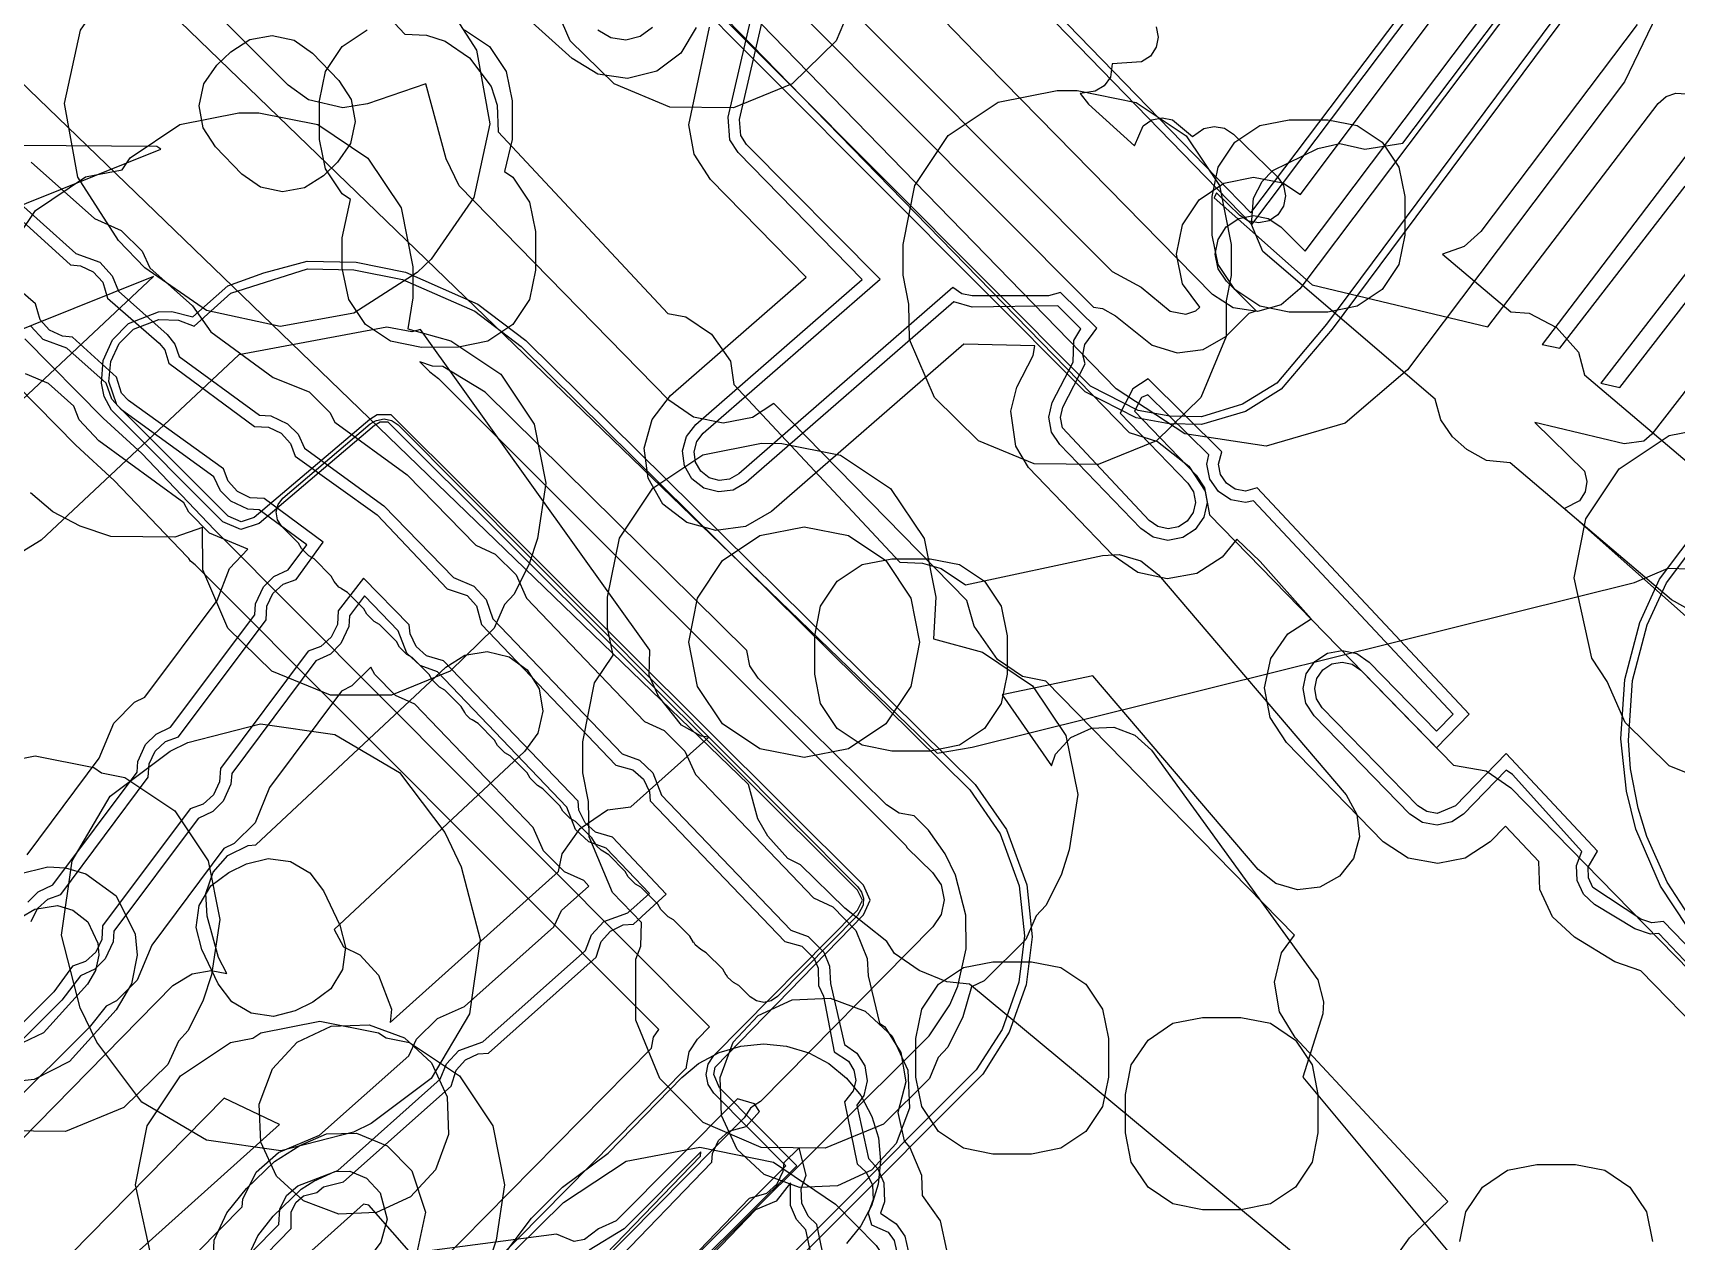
# Model space of a CAD drawing. Header units: metres. Extents: x -2677 to -840, y 169 to 1487.
# Drawn here: x -1854.79 to -1812.1, y 1287.55 to 1318.95 of the extents above; entities that cross this region are included whole.
import ezdxf

# ---------------------------------------------------------------- set-up
doc = ezdxf.new("R2010")
doc.units = ezdxf.units.M
doc.layers.add('AI_GREENING_EXCLUSIONS', color=1, linetype='Continuous')
doc.layers.add('AI_GREENING_LAWN', color=82, linetype='Continuous')

msp = doc.modelspace()

# ---------------------------------------------------------------- linework, layer by layer
at = {"layer": 'AI_GREENING_EXCLUSIONS'}
for points in [[(-1811.473, 1324.442), (-1821.187, 1311.381), (-1822.475, 1309.85), (-1823.366, 1309.3), (-1824.429, 1308.975), (-1825.251, 1308.991), (-1826.079, 1309.14), (-1827.315, 1309.765), (-1916.185, 1398.968)], [(-1811.432, 1324.163), (-1821.033, 1311.253), (-1822.359, 1309.687), (-1823.292, 1309.115), (-1824.429, 1308.775), (-1825.274, 1308.792), (-1826.127, 1308.945), (-1827.457, 1309.624), (-1916.327, 1398.827)], [(-1909.712, 1394.629), (-1827.238, 1311.821), (-1826.999, 1311.789), (-1826.662, 1311.594), (-1825.716, 1310.831), (-1825.066, 1310.638), (-1824.384, 1310.718), (-1823.796, 1311.057), (-1823.193, 1311.663), (-1823.009, 1311.725), (-1823.783, 1312.494), (-1824, 1312.818), (-1824.078, 1313.201), (-1824.002, 1313.583), (-1823.787, 1313.908), (-1823.463, 1314.126), (-1823.08, 1314.203), (-1822.697, 1314.128), (-1822.372, 1313.912), (-1821.736, 1313.28), (-1816.171, 1320.674)], [(-1893.07, 1379.315), (-1826.749, 1312.746), (-1826.002, 1312.346), (-1825.243, 1311.717), (-1824.839, 1311.642), (-1824.575, 1311.729), (-1824.472, 1311.823), (-1824.923, 1312.433), (-1825.078, 1313.198), (-1824.927, 1313.964), (-1824.495, 1314.614), (-1823.848, 1315.049), (-1823.083, 1315.203), (-1822.317, 1315.053), (-1821.857, 1314.748), (-1817.716, 1320.295)], [(-1876.379, 1369.079), (-1823.148, 1314.273), (-1818.412, 1320.559), (-1824.3, 1325.126), (-1824.479, 1325.331), (-1824.565, 1325.589), (-1824.547, 1325.861), (-1824.426, 1326.105), (-1815.227, 1338.086)], [(-1876.522, 1368.939), (-1823.128, 1313.967), (-1818.134, 1320.596), (-1824.177, 1325.284), (-1824.305, 1325.43), (-1824.354, 1325.809), (-1815.069, 1337.964)], [(-1876.124, 1344.196), (-1861.93, 1329.918), (-1861.141, 1329.284), (-1860.988, 1328.971), (-1860.008, 1327.985), (-1858.944, 1326.957), (-1858.692, 1326.834), (-1858.129, 1326.169), (-1831.298, 1300.235), (-1830.389, 1300.383), (-1813.187, 1304.663), (-1812.31, 1305.036), (-1811.75, 1305.021)], [(-1876.124, 1344.196), (-1861.93, 1329.918), (-1861.141, 1329.284), (-1860.988, 1328.971), (-1860.008, 1327.985), (-1858.944, 1326.957), (-1858.692, 1326.834), (-1858.129, 1326.169), (-1831.298, 1300.235), (-1830.389, 1300.383), (-1813.187, 1304.663), (-1812.31, 1305.036), (-1811.75, 1305.021)], [(-1791.286, 1261.685), (-1830.462, 1294.23), (-1831.049, 1294.29), (-1831.768, 1294.584), (-1832.409, 1295.028), (-1832.607, 1295.335), (-1833.699, 1296.204), (-1834.851, 1297.333), (-1835.177, 1297.492), (-1835.694, 1298.077), (-1835.955, 1298.525), (-1836.203, 1299.413), (-1860.71, 1323.101), (-1861.085, 1323.316), (-1861.674, 1323.828), (-1861.836, 1324.155), (-1863.817, 1326.136), (-1864.142, 1326.297), (-1864.791, 1327.123), (-1878.974, 1341.388)], [(-1791.286, 1261.685), (-1830.462, 1294.23), (-1831.049, 1294.29), (-1831.768, 1294.584), (-1832.409, 1295.028), (-1832.607, 1295.335), (-1833.699, 1296.204), (-1834.851, 1297.333), (-1835.177, 1297.492), (-1835.694, 1298.077), (-1835.955, 1298.525), (-1836.203, 1299.413), (-1860.71, 1323.101), (-1861.085, 1323.316), (-1861.674, 1323.828), (-1861.836, 1324.155), (-1863.817, 1326.136), (-1864.142, 1326.297), (-1864.791, 1327.123), (-1878.974, 1341.388)], [(-1806.54, 1329.544), (-1814.4, 1335.559), (-1821.804, 1325.974), (-1816.518, 1321.874), (-1816.137, 1321.437), (-1815.951, 1320.887), (-1815.987, 1320.308), (-1816.24, 1319.786), (-1821.88, 1312.301), (-1822.365, 1311.883), (-1822.98, 1311.706), (-1823.613, 1311.802), (-1824.148, 1312.153), (-1830.015, 1318.135), (-1848.28, 1336.986), (-1848.986, 1336.786), (-1849.569, 1336.905), (-1850.06, 1337.242), (-1854.327, 1341.645)], [(-1808.667, 1326.764), (-1813.76, 1330.662), (-1816.899, 1326.599), (-1814.373, 1324.64), (-1813.103, 1323.181), (-1812.482, 1321.35), (-1812.601, 1319.42), (-1813.444, 1317.68), (-1819.084, 1310.195), (-1820.702, 1308.804), (-1822.753, 1308.214), (-1824.863, 1308.533), (-1826.647, 1309.702), (-1849.711, 1333.433), (-1850.937, 1333.684), (-1852.573, 1334.806), (-1856.84, 1339.209)], [(-1854.736, 1337.773), (-1826.311, 1308.569), (-1825.574, 1308.331), (-1824.762, 1307.694), (-1824.337, 1307.04), (-1824.223, 1306.424), (-1817.889, 1299.918), (-1817.039, 1299.774), (-1816.395, 1299.333), (-1811.358, 1294.178)], [(-1851.675, 1325.897), (-1845.129, 1318.919), (-1844.562, 1318.888), (-1844.076, 1318.736), (-1843.445, 1318.304), (-1842.883, 1317.559), (-1842.725, 1317.074), (-1842.699, 1316.382), (-1838.295, 1311.658), (-1837.826, 1311.569), (-1837.163, 1311.12), (-1836.665, 1310.419), (-1836.577, 1309.816), (-1832.269, 1305.195), (-1831.68, 1305.171), (-1831.198, 1305.028), (-1830.561, 1304.607), (-1827.002, 1305.364), (-1826.57, 1305.392), (-1826.007, 1305.232), (-1825.548, 1304.869), (-1820.677, 1299.15), (-1820.392, 1298.639), (-1820.324, 1298.058), (-1820.484, 1297.495), (-1820.846, 1297.036), (-1821.358, 1296.75), (-1821.939, 1296.682), (-1822.502, 1296.842), (-1822.961, 1297.205), (-1827.252, 1302.243), (-1829.606, 1301.743), (-1828.332, 1299.901), (-1828.221, 1300.204), (-1827.824, 1300.635), (-1827.293, 1300.881), (-1826.709, 1300.905), (-1826.159, 1300.703), (-1825.728, 1300.307), (-1821.406, 1294.338), (-1821.261, 1293.771), (-1821.277, 1293.46), (-1821.798, 1291.809), (-1801.928, 1267.949)], [(-1819.476, 1287), (-1819.026, 1287.638), (-1818.035, 1288.581), (-1822, 1292.845), (-1822.409, 1293.509), (-1822.534, 1294.279), (-1822.354, 1295.038), (-1822.018, 1295.503), (-1828.476, 1302.099), (-1829.084, 1302.227), (-1829.728, 1302.667), (-1830.339, 1303.529), (-1830.529, 1304.196), (-1835.542, 1309.315), (-1836.093, 1308.953), (-1836.86, 1308.808), (-1837.624, 1308.966), (-1838.269, 1309.406), (-1843.718, 1314.973), (-1844.055, 1315.676), (-1844.579, 1317.624), (-1846.1, 1317.109), (-1846.741, 1317.003), (-1847.627, 1317.21), (-1848.156, 1317.589), (-1853.651, 1323.086)], [(-1811.715, 1303.93), (-1812.226, 1304.214), (-1816.416, 1307.776), (-1817.031, 1307.834), (-1817.542, 1308.119), (-1817.912, 1308.449), (-1818.215, 1308.895), (-1818.36, 1309.428), (-1822.834, 1313.271), (-1823.136, 1313.972), (-1823.08, 1314.655), (-1823.08, 1314.655), (-1822.859, 1315.086), (-1822.577, 1315.377), (-1821.412, 1315.946), (-1820.841, 1316.076), (-1820.192, 1315.932), (-1819.201, 1316.081), (-1815.511, 1320.976)], [(-1837.555, 1319.089), (-1837.957, 1318.42), (-1838.584, 1317.956), (-1839.342, 1317.767), (-1840.113, 1317.882), (-1840.782, 1318.284), (-1843.028, 1320.325)], [(-1838.697, 1319.092), (-1839.011, 1318.86), (-1839.39, 1318.766), (-1839.775, 1318.824), (-1840.11, 1319.025)], [(-1811.259, 1292.771), (-1813.015, 1294.574), (-1813.697, 1294.81), (-1814.742, 1295.448), (-1815.315, 1295.978), (-1815.643, 1296.686), (-1815.672, 1297.412), (-1816.536, 1298.335), (-1816.93, 1297.929), (-1817.585, 1297.504), (-1818.291, 1297.363), (-1819.059, 1297.502), (-1819.715, 1297.925), (-1822.224, 1300.504), (-1822.649, 1301.159), (-1822.791, 1301.926), (-1822.628, 1302.689), (-1822.185, 1303.332), (-1821.586, 1303.72), (-1822.908, 1305.212), (-1823.517, 1305.79), (-1823.897, 1305.324), (-1824.553, 1304.901), (-1825.321, 1304.762), (-1826.084, 1304.928), (-1826.725, 1305.372), (-1828.926, 1307.658), (-1829.255, 1308.21), (-1829.387, 1309.117), (-1829.229, 1309.741), (-1828.804, 1310.568), (-1828.764, 1310.819), (-1830.605, 1310.862), (-1835.599, 1306.509), (-1836.276, 1306.121), (-1837.05, 1306.022), (-1837.803, 1306.226), (-1838.421, 1306.703), (-1838.809, 1307.38), (-1838.908, 1308.154), (-1838.704, 1308.907), (-1838.227, 1309.525), (-1834.702, 1312.598), (-1837.184, 1315.143), (-1837.61, 1315.797), (-1837.752, 1316.564), (-1837.215, 1319.097)], [(-1807.618, 1290.344), (-1812.553, 1295.544), (-1812.77, 1295.523), (-1813.176, 1295.663), (-1814.22, 1296.302), (-1814.507, 1296.566), (-1814.671, 1296.92), (-1814.686, 1297.31), (-1814.551, 1297.677), (-1816.353, 1299.675), (-1816.517, 1299.793), (-1817.627, 1298.646), (-1817.926, 1298.445), (-1818.308, 1298.363), (-1818.692, 1298.433), (-1819.02, 1298.644), (-1821.508, 1301.201), (-1821.72, 1301.528), (-1821.791, 1301.912), (-1821.709, 1302.294), (-1821.488, 1302.615), (-1821.161, 1302.827), (-1820.777, 1302.898), (-1820.395, 1302.817), (-1820.074, 1302.596), (-1818.326, 1300.799), (-1817.893, 1301.247), (-1823.08, 1306.786), (-1823.285, 1306.744), (-1823.668, 1306.818), (-1823.994, 1307.033), (-1824.213, 1307.356), (-1824.291, 1307.738), (-1824.244, 1307.983), (-1825.822, 1309.541), (-1825.993, 1309.472), (-1826.175, 1309.121), (-1824.567, 1307.457), (-1824.356, 1307.129), (-1824.287, 1306.745), (-1824.369, 1306.363), (-1824.592, 1306.043), (-1824.92, 1305.832), (-1825.304, 1305.762), (-1825.685, 1305.845), (-1826.006, 1306.067), (-1828.114, 1308.249), (-1828.325, 1308.577), (-1828.395, 1308.961), (-1828.312, 1309.342), (-1827.767, 1310.395), (-1827.747, 1310.96), (-1827.562, 1311.259), (-1828.164, 1311.853), (-1830.388, 1311.819), (-1830.868, 1311.96), (-1836.256, 1307.263), (-1836.595, 1307.069), (-1836.982, 1307.019), (-1837.358, 1307.121), (-1837.667, 1307.36), (-1837.861, 1307.698), (-1837.911, 1308.085), (-1837.809, 1308.462), (-1837.57, 1308.771), (-1833.247, 1312.539), (-1836.468, 1315.841), (-1836.681, 1316.168), (-1836.727, 1316.764), (-1836.124, 1319.38)], [(-1810.31, 1293.66), (-1812.432, 1295.853), (-1812.735, 1295.821), (-1813.019, 1295.919), (-1814.264, 1296.743), (-1814.379, 1296.991), (-1814.39, 1297.264), (-1814.145, 1297.683), (-1816.521, 1300.22), (-1817.836, 1298.861), (-1818.313, 1298.663), (-1818.581, 1298.712), (-1818.811, 1298.86), (-1821.293, 1301.41), (-1821.441, 1301.639), (-1821.491, 1301.908), (-1821.434, 1302.175), (-1821.279, 1302.4), (-1821.05, 1302.549), (-1820.781, 1302.598), (-1820.514, 1302.541), (-1820.289, 1302.386), (-1818.326, 1300.368), (-1817.479, 1301.244), (-1822.984, 1307.123), (-1823.287, 1307.044), (-1823.555, 1307.096), (-1823.783, 1307.246), (-1823.936, 1307.472), (-1823.991, 1307.74), (-1823.902, 1308.066), (-1825.816, 1309.957), (-1826.212, 1309.702), (-1826.541, 1309.068), (-1824.783, 1307.248), (-1824.635, 1307.019), (-1824.587, 1306.75), (-1824.645, 1306.483), (-1824.8, 1306.259), (-1825.03, 1306.111), (-1825.299, 1306.062), (-1825.566, 1306.12), (-1825.79, 1306.276), (-1828.046, 1308.687), (-1828.095, 1308.956), (-1828.037, 1309.223), (-1827.454, 1310.347), (-1827.51, 1310.585), (-1827.466, 1310.855), (-1827.149, 1311.273), (-1828.091, 1312.203), (-1828.404, 1312.119), (-1830.388, 1312.119), (-1830.656, 1312.172), (-1830.892, 1312.337), (-1836.453, 1307.489), (-1836.69, 1307.353), (-1836.961, 1307.319), (-1837.225, 1307.39), (-1837.441, 1307.557), (-1837.577, 1307.794), (-1837.611, 1308.065), (-1837.54, 1308.328), (-1837.373, 1308.545), (-1832.778, 1312.55), (-1836.254, 1316.051), (-1836.402, 1316.28), (-1836.435, 1316.697), (-1835.796, 1319.465)], [(-1825.607, 1319.111), (-1825.554, 1318.843), (-1825.607, 1318.576), (-1825.759, 1318.348), (-1825.986, 1318.197), (-1826.749, 1318.143), (-1826.799, 1317.8), (-1826.958, 1317.578), (-1827.19, 1317.434), (-1827.586, 1317.374), (-1827.37, 1317.098), (-1826.17, 1316.017), (-1825.945, 1316.534), (-1825.719, 1316.688), (-1825.452, 1316.744), (-1825.183, 1316.694), (-1824.663, 1316.259), (-1824.369, 1316.464), (-1824.102, 1316.521), (-1823.833, 1316.471), (-1823.604, 1316.323), (-1822.46, 1315.212), (-1822.305, 1314.987), (-1822.248, 1314.72), (-1822.298, 1314.451), (-1822.446, 1314.222), (-1822.671, 1314.067), (-1822.938, 1314.01), (-1823.207, 1314.06), (-1823.436, 1314.208), (-1824.041, 1314.796), (-1824.103, 1314.666), (-1821.558, 1312.407), (-1816.993, 1311.313), (-1812.569, 1317.113), (-1812.364, 1317.294), (-1812.106, 1317.382), (-1811.833, 1317.365)], [(-1813.115, 1319.17), (-1817.174, 1313.786), (-1817.611, 1313.396), (-1818.168, 1313.202), (-1816.399, 1311.699), (-1815.923, 1311.665), (-1815.213, 1311.295), (-1814.638, 1310.657), (-1814.48, 1310.068), (-1810.283, 1306.5)], [(-1843.575, 1319.031), (-1842.926, 1318.597), (-1842.492, 1317.948), (-1842.34, 1317.183), (-1842.34, 1316.183), (-1842.54, 1315.347), (-1842.319, 1315.199), (-1841.886, 1314.55), (-1841.733, 1313.785), (-1841.733, 1312.785), (-1841.886, 1312.02), (-1842.319, 1311.371), (-1842.968, 1310.937), (-1843.733, 1310.785), (-1844.691, 1310.771), (-1845.499, 1310.937), (-1846.148, 1311.371), (-1846.581, 1312.02), (-1846.755, 1312.835), (-1846.755, 1313.627), (-1846.534, 1314.621), (-1846.754, 1314.769), (-1847.188, 1315.418), (-1847.34, 1316.183), (-1847.34, 1317.183), (-1847.188, 1317.948), (-1846.754, 1318.597), (-1846.105, 1319.031)], [(-1811.818, 1295.728), (-1812.509, 1296.776), (-1813.15, 1298.253), (-1813.394, 1299.243), (-1813.542, 1300.607), (-1813.434, 1302.146), (-1813.044, 1303.628), (-1812.531, 1304.75), (-1802.768, 1317.731)], [(-1811.655, 1295.843), (-1812.337, 1296.879), (-1812.866, 1298.062), (-1813.09, 1298.799), (-1813.289, 1299.828), (-1813.341, 1300.557), (-1813.235, 1302.123), (-1812.854, 1303.568), (-1812.354, 1304.656), (-1802.487, 1317.771)], [(-1855.59, 1313.042), (-1854.722, 1314.339), (-1853.425, 1315.207), (-1852.473, 1315.396), (-1852.266, 1315.704), (-1850.969, 1316.572), (-1849.438, 1316.876), (-1848.916, 1316.871), (-1847.385, 1316.567), (-1846.088, 1315.699), (-1845.22, 1314.402), (-1844.916, 1312.871), (-1844.916, 1312.065), (-1845.047, 1311.26), (-1843.93, 1310.945), (-1842.633, 1310.077), (-1841.765, 1308.78), (-1841.461, 1307.249), (-1841.682, 1305.808), (-1841.894, 1305.153), (-1842.287, 1304.363), (-1842.536, 1304.096), (-1842.808, 1303.483), (-1843.952, 1302.36), (-1845.474, 1301.74), (-1847.058, 1301.74), (-1848.58, 1302.36), (-1849.724, 1303.483), (-1850.371, 1304.992), (-1850.387, 1306.098), (-1851.102, 1305.843), (-1852.763, 1305.859), (-1853.558, 1306.128), (-1854.272, 1306.506), (-1854.855, 1306.996)], [(-1859.292, 1312.784), (-1851.464, 1315.93), (-1851.565, 1316), (-1868.045, 1316.123)], [(-1811.456, 1316.264), (-1815.584, 1310.853), (-1815.123, 1310.757), (-1811.868, 1314.969)], [(-1810.76, 1314.113), (-1814.054, 1309.851), (-1813.563, 1309.734), (-1808.426, 1316.36)], [(-1854.831, 1315.594), (-1853.19, 1314.131), (-1852.492, 1313.819), (-1851.952, 1313.278), (-1851.751, 1312.848), (-1850.64, 1311.857), (-1850.169, 1311.182), (-1848.544, 1309.997), (-1847.612, 1309.622), (-1847.072, 1309.081), (-1846.948, 1308.833), (-1845.069, 1307.463), (-1843.282, 1305.635), (-1842.779, 1305.404), (-1842.238, 1304.864), (-1841.965, 1304.258), (-1838.897, 1301.052), (-1838.394, 1300.821), (-1837.853, 1300.281), (-1837.579, 1299.675), (-1834.512, 1296.469), (-1834.009, 1296.238), (-1833.415, 1295.618), (-1833.113, 1294.896), (-1833.093, 1294.441), (-1832.794, 1293.214), (-1832.658, 1293.117), (-1832.244, 1292.455), (-1832.115, 1291.686), (-1832.316, 1290.889), (-1832.155, 1290.159), (-1832.008, 1289.986), (-1831.705, 1289.263), (-1831.686, 1288.735), (-1831.22, 1288.08), (-1831.054, 1287.318)], [(-1807.319, 1315.502), (-1812.734, 1308.519), (-1812.94, 1308.34), (-1813.45, 1308.268), (-1815.773, 1308.823), (-1814.486, 1307.559), (-1814.422, 1307.293), (-1814.465, 1307.023), (-1814.608, 1306.79), (-1815.005, 1306.588), (-1810.757, 1302.817)], [(-1855.528, 1314.877), (-1853.669, 1313.214), (-1853.051, 1312.989), (-1852.727, 1312.64), (-1852.567, 1312.234), (-1851.305, 1311.11), (-1851.101, 1310.858), (-1850.987, 1310.54), (-1848.906, 1309.017), (-1848.612, 1308.997), (-1848.171, 1308.792), (-1847.901, 1308.522), (-1847.73, 1308.161), (-1845.668, 1306.662), (-1843.866, 1304.798), (-1843.338, 1304.575), (-1843.014, 1304.226), (-1842.843, 1303.726), (-1839.481, 1300.215), (-1839.032, 1300.046), (-1838.682, 1299.722), (-1838.458, 1299.143), (-1835.096, 1295.631), (-1834.647, 1295.462), (-1834.244, 1295.059), (-1834.093, 1294.698), (-1834.073, 1294.246), (-1833.704, 1292.658), (-1833.386, 1292.431), (-1833.179, 1292.101), (-1833.114, 1291.716), (-1833.202, 1291.336), (-1833.383, 1291.082), (-1833.081, 1289.697), (-1832.837, 1289.427), (-1832.686, 1289.066), (-1832.666, 1288.572), (-1832.768, 1288.277), (-1832.36, 1288.002), (-1832.137, 1287.681), (-1832.054, 1287.3)], [(-1855.738, 1314.661), (-1853.816, 1312.92), (-1853.551, 1312.9), (-1853.219, 1312.741), (-1852.976, 1312.472), (-1852.851, 1312.059), (-1851.505, 1310.886), (-1851.362, 1310.71), (-1851.259, 1310.367), (-1849.035, 1308.723), (-1848.671, 1308.703), (-1848.339, 1308.544), (-1848.096, 1308.275), (-1847.976, 1307.951), (-1845.847, 1306.422), (-1844.029, 1304.506), (-1843.505, 1304.327), (-1843.263, 1304.058), (-1843.137, 1303.573), (-1839.644, 1299.922), (-1839.2, 1299.797), (-1838.931, 1299.554), (-1838.772, 1299.222), (-1838.752, 1298.99), (-1835.259, 1295.339), (-1834.815, 1295.214), (-1834.493, 1294.892), (-1834.387, 1294.639), (-1834.382, 1294.19), (-1834.255, 1293.914), (-1833.973, 1292.468), (-1833.604, 1292.226), (-1833.46, 1291.994), (-1833.414, 1291.725), (-1833.476, 1291.459), (-1833.709, 1291.166), (-1833.373, 1289.557), (-1833.139, 1289.338), (-1832.98, 1289.006), (-1832.96, 1288.632), (-1833.089, 1288.276), (-1833.003, 1287.971), (-1832.568, 1287.786), (-1832.412, 1287.562), (-1832.354, 1287.295)], [(-1854.83, 1295.86), (-1854.67, 1296.193), (-1854.402, 1296.435), (-1854.066, 1296.558), (-1851.79, 1299.603), (-1851.771, 1299.955), (-1851.611, 1300.287), (-1851.343, 1300.53), (-1851.007, 1300.652), (-1848.732, 1303.698), (-1848.712, 1304.05), (-1848.553, 1304.382), (-1848.284, 1304.624), (-1847.949, 1304.747), (-1847.251, 1305.713), (-1848.779, 1306.85), (-1849.143, 1306.87), (-1849.475, 1307.029), (-1849.718, 1307.298), (-1849.838, 1307.622), (-1852.306, 1309.398), (-1852.485, 1309.589), (-1852.614, 1309.999), (-1853.757, 1311.047), (-1854.023, 1311.067), (-1854.355, 1311.226), (-1854.598, 1311.495), (-1854.723, 1311.908), (-1855.808, 1312.849)], [(-1844.286, 1280.428), (-1835.229, 1289.508), (-1837.097, 1291.391), (-1837.247, 1291.617), (-1837.247, 1291.617), (-1837.3, 1291.883), (-1837.248, 1292.15), (-1837.098, 1292.376), (-1833.364, 1296.153), (-1833.242, 1296.414), (-1833.366, 1296.674), (-1845.563, 1308.833), (-1845.771, 1308.837), (-1845.913, 1308.748), (-1848.909, 1306.204), (-1849.39, 1306.041), (-1849.855, 1306.246), (-1852.748, 1309.146), (-1852.938, 1309.499), (-1853.01, 1309.848), (-1852.965, 1310.436), (-1852.725, 1310.97), (-1852.306, 1311.399), (-1851.522, 1311.704), (-1851.176, 1311.711), (-1850.637, 1311.572), (-1849.723, 1312.373), (-1848.789, 1312.718), (-1847.663, 1313.017), (-1846.391, 1312.99), (-1845.112, 1312.728), (-1843.227, 1311.898), (-1841.986, 1310.954), (-1830.308, 1299.419), (-1829.498, 1298.245), (-1828.966, 1296.808), (-1828.828, 1295.458), (-1828.985, 1294.207), (-1829.425, 1292.981), (-1830.116, 1291.888), (-1842.042, 1279.924)], [(-1843.997, 1280.501), (-1834.946, 1289.507), (-1836.955, 1291.532), (-1837.1, 1291.883), (-1837.063, 1292.074), (-1837.063, 1292.074), (-1833.208, 1296.026), (-1833.038, 1296.414), (-1833.21, 1296.802), (-1845.484, 1309.021), (-1845.844, 1309.027), (-1846.039, 1308.905), (-1849.037, 1306.357), (-1849.381, 1306.24), (-1849.713, 1306.387), (-1852.606, 1309.287), (-1852.814, 1309.889), (-1852.767, 1310.407), (-1852.549, 1310.875), (-1852.174, 1311.249), (-1851.519, 1311.504), (-1851.002, 1311.485), (-1850.599, 1311.332), (-1849.648, 1312.188), (-1847.655, 1312.818), (-1846.455, 1312.796), (-1845.186, 1312.543), (-1843.31, 1311.716), (-1842.109, 1310.797), (-1830.448, 1299.276), (-1829.664, 1298.133), (-1829.165, 1296.785), (-1829.026, 1295.48), (-1829.173, 1294.275), (-1829.613, 1293.049), (-1830.283, 1291.997), (-1842.179, 1280.07)], [(-1856.623, 1307.957), (-1851.656, 1312.62), (-1857.914, 1310.105)], [(-1860.247, 1269.56), (-1850.922, 1278.756), (-1837.807, 1292.057), (-1837.814, 1292.089), (-1837.74, 1292.472), (-1837.525, 1292.798), (-1837.21, 1293.117), (-1850.07, 1306.037), (-1851.962, 1308.023), (-1852.964, 1308.938), (-1855, 1311)], [(-1856.43, 1288.822), (-1851.151, 1294.192), (-1850.649, 1294.492), (-1850.159, 1294.579), (-1849.751, 1294.502), (-1849.964, 1294.922), (-1850.261, 1295.998), (-1850.298, 1296.583), (-1850.108, 1297.136), (-1849.721, 1297.575), (-1849.196, 1297.833), (-1849, 1297.845), (-1844.065, 1302.468), (-1843.568, 1302.777), (-1842.99, 1302.872), (-1842.42, 1302.739), (-1841.945, 1302.399), (-1841.636, 1301.902), (-1841.54, 1301.324), (-1841.673, 1300.754), (-1842.014, 1300.278), (-1846.962, 1295.644), (-1846.724, 1295.196), (-1846.295, 1294.988), (-1845.815, 1294.458), (-1845.474, 1293.575), (-1845.509, 1293.232), (-1841.134, 1297.152), (-1841.036, 1297.618), (-1840.574, 1298.273), (-1839.863, 1298.756), (-1839.258, 1298.832), (-1837.23, 1300.649), (-1837.43, 1300.673), (-1837.94, 1300.959), (-1838.535, 1301.715), (-1838.776, 1302.249), (-1838.765, 1302.909), (-1844.72, 1311.242), (-1844.942, 1311.183), (-1845.597, 1311.304), (-1849.439, 1310.586), (-1854.57, 1305.769), (-1855.067, 1305.46)], [(-1854.919, 1296.36), (-1854.649, 1296.631), (-1854.273, 1296.808), (-1852.084, 1299.735), (-1852.065, 1300.014), (-1851.86, 1300.455), (-1851.59, 1300.725), (-1851.214, 1300.903), (-1849.026, 1303.829), (-1849.006, 1304.109), (-1848.801, 1304.55), (-1848.531, 1304.82), (-1848.155, 1304.997), (-1847.673, 1305.649), (-1848.908, 1306.556), (-1849.202, 1306.576), (-1849.643, 1306.781), (-1849.913, 1307.051), (-1850.085, 1307.412), (-1852.483, 1309.156), (-1852.738, 1309.428), (-1852.889, 1309.843), (-1853.904, 1310.753), (-1854.523, 1310.978), (-1854.846, 1311.327)], [(-1860.952, 1270.269), (-1851.627, 1279.465), (-1838.722, 1292.56), (-1838.666, 1292.85), (-1838.532, 1293.052), (-1850.57, 1305.122), (-1850.692, 1305.219), (-1850.735, 1305.287), (-1850.782, 1305.334), (-1852.674, 1307.32), (-1853.675, 1308.235), (-1855.712, 1310.298)], [(-1847.024, 1277.414), (-1831.505, 1292.882), (-1830.968, 1293.694), (-1830.765, 1294.172), (-1830.548, 1295.142), (-1830.555, 1296.021), (-1830.82, 1297.056), (-1831.086, 1297.618), (-1831.524, 1298.231), (-1831.897, 1298.6), (-1832.288, 1298.672), (-1832.614, 1298.887), (-1835.947, 1302.181), (-1836.166, 1302.504), (-1836.242, 1302.895), (-1843.039, 1309.612), (-1844.142, 1310.283), (-1844.408, 1310.286), (-1844.733, 1310.399), (-1844.476, 1310.138), (-1844.248, 1309.972), (-1832.114, 1297.827), (-1832.074, 1297.771), (-1831.416, 1297.128), (-1831.197, 1296.805), (-1831.119, 1296.423), (-1831.193, 1296.039), (-1831.408, 1295.714), (-1835.889, 1291.181), (-1835.889, 1291.181), (-1835.889, 1291.181), (-1836.051, 1291.071), (-1836.145, 1291.008), (-1836.315, 1290.75), (-1849.173, 1277.744)], [(-1854.94, 1297.592), (-1853.065, 1300.102), (-1852.689, 1301.014), (-1852.149, 1301.554), (-1851.881, 1301.687), (-1850.006, 1304.197), (-1849.684, 1305.029), (-1849.208, 1305.531), (-1850.202, 1305.951), (-1850.742, 1306.492), (-1850.866, 1306.74), (-1853.072, 1308.348), (-1853.583, 1308.892), (-1853.723, 1309.247), (-1854.384, 1309.836), (-1854.982, 1310.086)], [(-1810.761, 1299.285), (-1812.283, 1299.905), (-1813.427, 1301.028), (-1813.889, 1302.094), (-1814.292, 1302.696), (-1814.753, 1304.792), (-1814.449, 1306.323), (-1813.581, 1307.62), (-1812.284, 1308.488), (-1811.701, 1308.603)], [(-1850.36, 1285.537), (-1848.08, 1287.876), (-1848.083, 1288.305), (-1847.962, 1288.55), (-1847.756, 1288.73), (-1847.417, 1288.813), (-1847.242, 1288.962), (-1846.722, 1289.088), (-1843.922, 1291.578), (-1843.796, 1291.99), (-1843.554, 1292.258), (-1843.221, 1292.418), (-1842.955, 1292.437), (-1840.154, 1294.928), (-1840.029, 1295.34), (-1839.786, 1295.608), (-1839.454, 1295.768), (-1839.187, 1295.787), (-1838.342, 1296.567), (-1839.733, 1298.05), (-1840.177, 1298.175), (-1840.446, 1298.418), (-1840.605, 1298.75), (-1840.625, 1298.982), (-1844.118, 1302.633), (-1844.562, 1302.759), (-1844.831, 1303.001), (-1844.99, 1303.334), (-1845.01, 1303.566), (-1846.2, 1304.78), (-1846.859, 1303.929), (-1846.879, 1303.578), (-1847.038, 1303.246), (-1847.307, 1303.003), (-1847.642, 1302.881), (-1849.918, 1299.835), (-1849.938, 1299.483), (-1850.097, 1299.151), (-1850.366, 1298.908), (-1850.701, 1298.786), (-1852.977, 1295.74), (-1852.996, 1295.389), (-1853.156, 1295.057), (-1853.424, 1294.814), (-1853.76, 1294.691), (-1854.244, 1294.024), (-1856.36, 1291.922)], [(-1850.518, 1285.831), (-1848.397, 1287.983), (-1848.372, 1288.383), (-1848.2, 1288.733), (-1847.906, 1288.99), (-1846.869, 1289.382), (-1844.205, 1291.754), (-1844.045, 1292.158), (-1843.721, 1292.507), (-1843.101, 1292.731), (-1840.437, 1295.103), (-1840.278, 1295.507), (-1839.954, 1295.857), (-1839.334, 1296.081), (-1838.774, 1296.584), (-1839.896, 1297.758), (-1840.345, 1297.927), (-1840.694, 1298.25), (-1840.919, 1298.829), (-1844.281, 1302.341), (-1844.73, 1302.51), (-1845.079, 1302.834), (-1845.304, 1303.412), (-1846.172, 1304.316), (-1846.565, 1303.798), (-1846.585, 1303.519), (-1846.789, 1303.078), (-1847.06, 1302.808), (-1847.436, 1302.63), (-1849.624, 1299.704), (-1849.644, 1299.424), (-1849.848, 1298.983), (-1850.118, 1298.713), (-1850.494, 1298.536), (-1852.683, 1295.609), (-1852.702, 1295.329), (-1852.907, 1294.889), (-1853.177, 1294.619), (-1853.553, 1294.441), (-1854.033, 1293.811), (-1856.149, 1291.709)], [(-1851.086, 1286.681), (-1849.352, 1288.439), (-1849.338, 1288.642), (-1848.993, 1289.342), (-1848.406, 1289.856), (-1847.346, 1290.3), (-1845.02, 1292.369), (-1844.821, 1292.796), (-1844.28, 1293.336), (-1843.579, 1293.65), (-1841.252, 1295.719), (-1841.053, 1296.146), (-1840.343, 1296.777), (-1840.48, 1296.92), (-1840.983, 1297.151), (-1841.523, 1297.691), (-1841.797, 1298.297), (-1844.865, 1301.503), (-1845.368, 1301.734), (-1845.909, 1302.275), (-1846.01, 1302.469), (-1846.501, 1301.979), (-1846.769, 1301.846), (-1848.644, 1299.336), (-1849.019, 1298.424), (-1849.559, 1297.884), (-1849.828, 1297.752), (-1851.703, 1295.242), (-1852.078, 1294.33), (-1852.618, 1293.79), (-1852.886, 1293.657), (-1853.328, 1293.102), (-1855.444, 1290.999)], [(-1856.265, 1299.855), (-1854.734, 1300.16), (-1853.203, 1299.855), (-1853.004, 1299.722), (-1852.401, 1299.602), (-1851.103, 1298.735), (-1850.236, 1297.437), (-1849.932, 1295.907), (-1850.153, 1294.466), (-1850.365, 1293.811), (-1850.757, 1293.021), (-1851.009, 1292.75), (-1851.28, 1292.143), (-1852.424, 1291.02), (-1853.946, 1290.4), (-1855.607, 1290.415)], [(-1851.664, 1286.918), (-1852.126, 1289.014), (-1851.821, 1290.545), (-1850.954, 1291.843), (-1849.656, 1292.71), (-1849.073, 1292.826), (-1848.868, 1292.963), (-1847.338, 1293.267), (-1845.807, 1292.963), (-1845.807, 1292.963), (-1845.608, 1292.83), (-1845.005, 1292.71), (-1843.707, 1291.843), (-1842.84, 1290.545), (-1842.535, 1289.014), (-1842.757, 1287.573), (-1842.978, 1286.905)], [(-1842.709, 1286.988), (-1841.839, 1288.145), (-1841.028, 1288.955), (-1839.848, 1289.831), (-1837.935, 1291.803), (-1837.499, 1292.164), (-1836.96, 1292.451), (-1836.399, 1292.62), (-1835.801, 1292.679), (-1835.212, 1292.62), (-1834.635, 1292.444), (-1834.113, 1292.164), (-1833.65, 1291.783), (-1833.282, 1291.332), (-1832.992, 1290.791), (-1832.825, 1290.233), (-1832.766, 1289.629), (-1832.828, 1289.03), (-1833.004, 1288.462), (-1833.282, 1287.947), (-1833.657, 1287.491)], [(-1856.94, 1282.902), (-1848.38, 1290.581), (-1849.824, 1291.266), (-1854.29, 1286.72), (-1854.774, 1286.39), (-1855.347, 1286.271)], [(-1839.743, 1286.914), (-1837.155, 1289.601), (-1837.136, 1289.83), (-1836.976, 1290.163), (-1836.708, 1290.405), (-1836.261, 1290.531), (-1835.913, 1290.922), (-1836.045, 1291.121), (-1836.488, 1291.247), (-1839.638, 1288.08), (-1840.099, 1287.872), (-1840.456, 1287.594), (-1840.724, 1287.542), (-1841.188, 1287.73), (-1846.596, 1287.02)], [(-1839.905, 1287.207), (-1837.449, 1289.755), (-1837.434, 1289.871), (-1839.425, 1287.869), (-1840.342, 1287.317)], [(-1834.236, 1287.065), (-1834.42, 1287.983), (-1834.653, 1288.202), (-1834.813, 1288.535), (-1834.832, 1288.909), (-1834.703, 1289.264), (-1834.88, 1289.977), (-1835.283, 1289.588), (-1835.303, 1289.359), (-1835.462, 1289.026), (-1835.731, 1288.784), (-1836.178, 1288.658), (-1838.766, 1285.971)], [(-1817.718, 1287.541), (-1817.566, 1288.306), (-1817.566, 1288.306), (-1817.132, 1288.955), (-1816.483, 1289.389), (-1815.718, 1289.541), (-1814.718, 1289.541), (-1813.953, 1289.389), (-1813.304, 1288.955), (-1812.87, 1288.306), (-1812.718, 1287.541)], [(-1834.564, 1287.158), (-1834.711, 1287.844), (-1834.956, 1288.114), (-1835.107, 1288.475), (-1835.107, 1289.064), (-1835.483, 1288.589), (-1836.016, 1288.365), (-1838.472, 1285.817)], [(-1855.99, 1266.663), (-1854.111, 1264.754), (-1853.641, 1264.678), (-1853.071, 1264.342), (-1850.736, 1267.689), (-1848.134, 1270.163), (-1848.653, 1270.27), (-1849.137, 1270.599), (-1849.458, 1271.088), (-1849.568, 1271.663), (-1849.45, 1272.236), (-1849.121, 1272.72), (-1848.632, 1273.042), (-1848.057, 1273.152), (-1844.991, 1273.129), (-1838.999, 1278.783), (-1838.927, 1279.213), (-1838.767, 1279.548), (-1838.922, 1279.865), (-1838.988, 1280.413), (-1846.065, 1288.484), (-1846.199, 1288.507), (-1854.93, 1280.675)]]:
    msp.add_lwpolyline(points, dxfattribs=at)
for points in [[(-1835.594, 1326.418), (-1834.297, 1325.55), (-1833.429, 1324.253), (-1833.125, 1322.722), (-1833.125, 1321.916), (-1833.256, 1321.257), (-1833.256, 1320.332), (-1833.919, 1318.746), (-1835.063, 1317.623), (-1836.585, 1317.003), (-1838.246, 1317.019), (-1839.691, 1317.623), (-1840.835, 1318.746), (-1841.482, 1320.255), (-1841.498, 1321.175), (-1841.647, 1321.925), (-1841.647, 1322.727), (-1841.343, 1324.258), (-1840.475, 1325.555), (-1839.178, 1326.423), (-1837.647, 1326.727), (-1837.125, 1326.722), (-1835.594, 1326.418)], [(-1853.967, 1317.118), (-1853.553, 1319.024), (-1852.441, 1320.627), (-1852.076, 1320.98), (-1850.435, 1322.035), (-1848.515, 1322.382), (-1846.609, 1321.968), (-1845.006, 1320.856), (-1844.319, 1320.144), (-1843.264, 1318.503), (-1842.917, 1316.584), (-1843.331, 1314.677), (-1844.443, 1313.074), (-1844.808, 1312.721), (-1846.449, 1311.666), (-1848.369, 1311.319), (-1850.275, 1311.733), (-1851.878, 1312.845), (-1852.565, 1313.557), (-1853.62, 1315.198), (-1853.967, 1317.118)], [(-1850.344, 1317.628), (-1850.01, 1318.109), (-1849.645, 1318.462), (-1849.152, 1318.778), (-1848.576, 1318.883), (-1848.005, 1318.758), (-1847.524, 1318.425), (-1846.837, 1317.713), (-1846.52, 1317.221), (-1846.416, 1316.645), (-1846.54, 1316.073), (-1846.874, 1315.592), (-1847.239, 1315.239), (-1847.732, 1314.923), (-1848.308, 1314.819), (-1848.88, 1314.943), (-1849.36, 1315.277), (-1850.047, 1315.988), (-1850.364, 1316.48), (-1850.468, 1317.056), (-1850.344, 1317.628)], [(-1826.128, 1317.146), (-1824.831, 1316.278), (-1823.963, 1314.981), (-1823.659, 1313.45), (-1823.659, 1312.644), (-1823.79, 1311.985), (-1823.79, 1311.06), (-1824.453, 1309.474), (-1825.597, 1308.351), (-1827.119, 1307.731), (-1828.78, 1307.747), (-1830.225, 1308.351), (-1831.369, 1309.474), (-1832.016, 1310.983), (-1832.032, 1311.903), (-1832.181, 1312.653), (-1832.181, 1313.455), (-1831.877, 1314.986), (-1831.009, 1316.283), (-1829.712, 1317.151), (-1828.181, 1317.455), (-1827.659, 1317.45), (-1826.128, 1317.146)], [(-1819.738, 1312.281), (-1820.387, 1311.847), (-1821.152, 1311.695), (-1822.152, 1311.695), (-1822.917, 1311.847), (-1823.566, 1312.281), (-1824, 1312.93), (-1824.152, 1313.695), (-1824.152, 1314.695), (-1824, 1315.46), (-1823.566, 1316.109), (-1822.917, 1316.543), (-1822.152, 1316.695), (-1821.152, 1316.695), (-1820.387, 1316.543), (-1819.738, 1316.109), (-1819.304, 1315.46), (-1819.152, 1314.695), (-1819.152, 1313.695), (-1819.304, 1312.93), (-1819.738, 1312.281)], [(-1840.502, 1300.525), (-1840.198, 1302.056), (-1839.717, 1302.775), (-1839.858, 1303.486), (-1839.858, 1304.288), (-1839.554, 1305.819), (-1838.686, 1307.116), (-1837.389, 1307.984), (-1835.858, 1308.288), (-1835.336, 1308.283), (-1833.805, 1307.979), (-1832.508, 1307.111), (-1831.64, 1305.814), (-1831.336, 1304.283), (-1831.391, 1303.199), (-1830.117, 1302.853), (-1828.82, 1301.985), (-1827.952, 1300.688), (-1827.648, 1299.157), (-1827.869, 1297.716), (-1828.081, 1297.061), (-1828.474, 1296.271), (-1828.723, 1296.004), (-1828.995, 1295.391), (-1830.075, 1294.311), (-1830.404, 1294.157), (-1830.63, 1293.38), (-1831.023, 1292.59), (-1831.272, 1292.323), (-1831.501, 1291.774), (-1832.688, 1290.587), (-1834.21, 1289.967), (-1835.871, 1289.983), (-1837.38, 1290.63), (-1838.503, 1291.774), (-1839.123, 1293.296), (-1839.123, 1294.88), (-1838.999, 1295.216), (-1838.978, 1295.833), (-1839.733, 1296.608), (-1840.337, 1298.053), (-1840.353, 1298.973), (-1840.502, 1299.723), (-1840.502, 1300.525)], [(-1835.901, 1305.886), (-1834.753, 1306.115), (-1833.605, 1305.886), (-1832.631, 1305.236), (-1831.981, 1304.263), (-1831.753, 1303.115), (-1831.981, 1301.967), (-1832.631, 1300.993), (-1833.605, 1300.343), (-1834.753, 1300.115), (-1835.901, 1300.343), (-1836.874, 1300.993), (-1837.524, 1301.967), (-1837.753, 1303.115), (-1837.524, 1304.263), (-1836.874, 1305.236), (-1835.901, 1305.886)], [(-1830.066, 1300.87), (-1830.715, 1300.436), (-1831.48, 1300.284), (-1832.48, 1300.284), (-1833.245, 1300.436), (-1833.894, 1300.87), (-1834.328, 1301.519), (-1834.48, 1302.284), (-1834.48, 1303.284), (-1834.328, 1304.049), (-1833.894, 1304.698), (-1833.245, 1305.132), (-1832.48, 1305.284), (-1831.48, 1305.284), (-1830.715, 1305.132), (-1830.066, 1304.698), (-1829.632, 1304.049), (-1829.48, 1303.284), (-1829.48, 1302.284), (-1829.632, 1301.519), (-1830.066, 1300.87)], [(-1850.762, 1300.505), (-1848.872, 1300.992), (-1846.941, 1300.718), (-1845.261, 1299.726), (-1844.088, 1298.167), (-1843.66, 1297.276), (-1843.173, 1295.386), (-1843.447, 1293.455), (-1844.439, 1291.775), (-1845.998, 1290.603), (-1846.456, 1290.382), (-1848.345, 1289.896), (-1850.277, 1290.169), (-1851.957, 1291.161), (-1853.129, 1292.721), (-1853.558, 1293.612), (-1854.044, 1295.501), (-1853.771, 1297.433), (-1852.779, 1299.113), (-1851.219, 1300.285), (-1850.762, 1300.505)], [(-1848.678, 1297.497), (-1848.098, 1297.415), (-1847.594, 1297.118), (-1847.242, 1296.65), (-1846.814, 1295.759), (-1846.668, 1295.192), (-1846.75, 1294.612), (-1847.048, 1294.108), (-1847.515, 1293.757), (-1847.973, 1293.536), (-1848.54, 1293.39), (-1849.119, 1293.473), (-1849.623, 1293.77), (-1849.975, 1294.238), (-1850.404, 1295.129), (-1850.55, 1295.696), (-1850.468, 1296.275), (-1850.17, 1296.779), (-1849.702, 1297.131), (-1849.244, 1297.351), (-1848.678, 1297.497)], [(-1853.946, 1297.248), (-1853.41, 1297.093), (-1852.628, 1296.525), (-1852.13, 1295.524), (-1852.078, 1294.981), (-1852.229, 1294.234), (-1852.622, 1293.56), (-1853.839, 1292.221), (-1854.752, 1291.746), (-1855.368, 1291.68), (-1855.889, 1291.749), (-1856.655, 1292.071), (-1857.448, 1292.993), (-1857.638, 1293.75), (-1857.524, 1294.522), (-1857.343, 1295.088), (-1856.897, 1295.728), (-1856.119, 1296.479), (-1855.17, 1297.082), (-1854.4, 1297.275), (-1853.946, 1297.248)], [(-1853.104, 1295.297), (-1853.078, 1294.981), (-1853.162, 1294.579), (-1853.371, 1294.223), (-1854.514, 1292.959), (-1855.059, 1292.702), (-1855.769, 1292.751), (-1856.13, 1292.923), (-1856.508, 1293.345), (-1856.639, 1293.799), (-1856.426, 1294.688), (-1856.203, 1295.009), (-1855.425, 1295.759), (-1855.096, 1295.97), (-1854.739, 1296.18), (-1854.153, 1296.268), (-1853.754, 1296.152), (-1853.365, 1295.848), (-1853.104, 1295.297)], [(-1827.435, 1290.398), (-1828.084, 1289.964), (-1828.849, 1289.812), (-1829.849, 1289.812), (-1830.614, 1289.964), (-1831.263, 1290.398), (-1831.697, 1291.047), (-1831.849, 1291.812), (-1831.849, 1292.812), (-1831.697, 1293.577), (-1831.263, 1294.226), (-1830.614, 1294.66), (-1829.849, 1294.812), (-1828.849, 1294.812), (-1828.084, 1294.66), (-1827.435, 1294.226), (-1827.001, 1293.577), (-1826.849, 1292.812), (-1826.849, 1291.812), (-1827.001, 1291.047), (-1827.435, 1290.398)], [(-1832.057, 1291.993), (-1832.018, 1291.007), (-1832.359, 1290.09), (-1833.006, 1289.391), (-1833.888, 1288.982), (-1834.874, 1288.943), (-1835.791, 1289.284), (-1836.49, 1289.931), (-1836.899, 1290.813), (-1836.938, 1291.799), (-1836.597, 1292.716), (-1835.95, 1293.415), (-1835.068, 1293.824), (-1834.082, 1293.863), (-1833.165, 1293.522), (-1832.466, 1292.875), (-1832.057, 1291.993)], [(-1843.989, 1290.316), (-1844.33, 1289.399), (-1844.977, 1288.7), (-1845.859, 1288.291), (-1846.845, 1288.252), (-1847.762, 1288.593), (-1848.461, 1289.24), (-1848.87, 1290.122), (-1848.909, 1291.108), (-1848.568, 1292.025), (-1847.921, 1292.724), (-1847.039, 1293.133), (-1846.053, 1293.172), (-1845.136, 1292.831), (-1844.437, 1292.184), (-1844.028, 1291.302), (-1843.989, 1290.316)], [(-1821.993, 1288.948), (-1822.642, 1288.515), (-1823.407, 1288.362), (-1824.407, 1288.362), (-1825.172, 1288.515), (-1825.821, 1288.948), (-1826.255, 1289.597), (-1826.407, 1290.362), (-1826.407, 1291.362), (-1826.255, 1292.128), (-1825.821, 1292.776), (-1825.172, 1293.21), (-1824.407, 1293.362), (-1823.407, 1293.362), (-1822.642, 1293.21), (-1821.993, 1292.776), (-1821.559, 1292.128), (-1821.407, 1291.362), (-1821.407, 1290.362), (-1821.559, 1289.597), (-1821.993, 1288.948)], [(-1845.585, 1290.028), (-1844.943, 1289.374), (-1844.593, 1288.305), (-1844.85, 1287.089), (-1845.296, 1286.485), (-1846.413, 1285.451), (-1847.057, 1285.05), (-1847.817, 1284.889), (-1848.464, 1284.959), (-1849.019, 1285.181), (-1849.864, 1286.03), (-1850.116, 1286.796), (-1850.079, 1287.575), (-1849.747, 1288.281), (-1849.238, 1288.921), (-1848.512, 1289.618), (-1847.854, 1290.038), (-1847.159, 1290.336), (-1846.379, 1290.353), (-1845.585, 1290.028)], [(-1836.025, 1277.314), (-1837.655, 1276.241), (-1839.57, 1275.873), (-1841.481, 1276.266), (-1843.096, 1277.361), (-1843.619, 1277.891), (-1844.15, 1278.428), (-1845.223, 1280.058), (-1845.591, 1281.974), (-1845.198, 1283.884), (-1844.103, 1285.499), (-1841.009, 1288.553), (-1839.379, 1289.626), (-1837.463, 1289.994), (-1835.553, 1289.601), (-1833.938, 1288.506), (-1832.884, 1287.438), (-1831.811, 1285.809), (-1831.443, 1283.893), (-1831.836, 1281.982), (-1832.931, 1280.367), (-1836.025, 1277.314)], [(-1846.122, 1289.184), (-1845.768, 1288.808), (-1845.588, 1288.123), (-1845.752, 1287.521), (-1845.975, 1287.218), (-1847.092, 1286.184), (-1847.414, 1285.984), (-1847.873, 1285.888), (-1848.516, 1286.045), (-1848.977, 1286.492), (-1849.127, 1286.944), (-1849.109, 1287.334), (-1848.942, 1287.687), (-1848.546, 1288.199), (-1847.82, 1288.896), (-1847.491, 1289.106), (-1846.942, 1289.359), (-1846.552, 1289.368), (-1846.122, 1289.184)]]:
    msp.add_lwpolyline(points, close=True, dxfattribs=at)
at = {"layer": 'AI_GREENING_LAWN'}
msp.add_lwpolyline([(-1845.453, 1308.867), (-1845.302, 1308.763), (-1833.357, 1296.756), (-1833.261, 1296.62), (-1833.215, 1296.459), (-1833.224, 1296.293), (-1833.234, 1296.25), (-1833.366, 1296.009), (-1835.448, 1293.903), (-1835.61, 1293.793), (-1835.802, 1293.755), (-1835.994, 1293.792), (-1836.157, 1293.901), (-1836.448, 1294.192), (-1836.591, 1294.273), (-1836.736, 1294.397), (-1836.771, 1294.465), (-1836.777, 1294.461), (-1836.87, 1294.618), (-1837.296, 1295.045), (-1837.44, 1295.126), (-1837.585, 1295.25), (-1837.62, 1295.318), (-1837.626, 1295.314), (-1837.719, 1295.471), (-1838.145, 1295.897), (-1838.285, 1295.976), (-1838.474, 1296.166), (-1838.553, 1296.307), (-1838.994, 1296.75), (-1839.134, 1296.829), (-1839.323, 1297.02), (-1839.401, 1297.159), (-1839.825, 1297.587), (-1839.982, 1297.681), (-1839.981, 1297.684), (-1840.03, 1297.708), (-1840.146, 1297.824), (-1840.17, 1297.874), (-1840.172, 1297.873), (-1840.266, 1298.03), (-1840.692, 1298.456), (-1840.831, 1298.535), (-1841.02, 1298.725), (-1841.099, 1298.865), (-1841.541, 1299.308), (-1841.68, 1299.388), (-1841.869, 1299.578), (-1841.948, 1299.718), (-1842.39, 1300.161), (-1842.529, 1300.241), (-1842.718, 1300.431), (-1842.797, 1300.571), (-1843.221, 1300.998), (-1843.377, 1301.093), (-1843.376, 1301.095), (-1843.426, 1301.12), (-1843.541, 1301.235), (-1843.566, 1301.285), (-1843.568, 1301.284), (-1843.661, 1301.441), (-1844.087, 1301.867), (-1844.227, 1301.946), (-1844.416, 1302.136), (-1844.495, 1302.276), (-1844.936, 1302.72), (-1845.076, 1302.799), (-1845.265, 1302.989), (-1845.344, 1303.129), (-1845.785, 1303.573), (-1845.925, 1303.652), (-1846.114, 1303.842), (-1846.192, 1303.982), (-1846.616, 1304.41), (-1846.773, 1304.504), (-1846.77, 1304.51), (-1846.837, 1304.545), (-1846.96, 1304.69), (-1847.041, 1304.835), (-1847.483, 1305.278), (-1847.623, 1305.358), (-1847.812, 1305.548), (-1847.89, 1305.687), (-1848.324, 1306.125), (-1848.435, 1306.297), (-1848.469, 1306.499), (-1848.418, 1306.697), (-1848.293, 1306.858), (-1846.028, 1308.787), (-1845.892, 1308.869), (-1845.863, 1308.881), (-1845.666, 1308.918), (-1845.47, 1308.875), (-1845.453, 1308.867)], close=True, dxfattribs=at)

doc.saveas('drawing.dxf')
